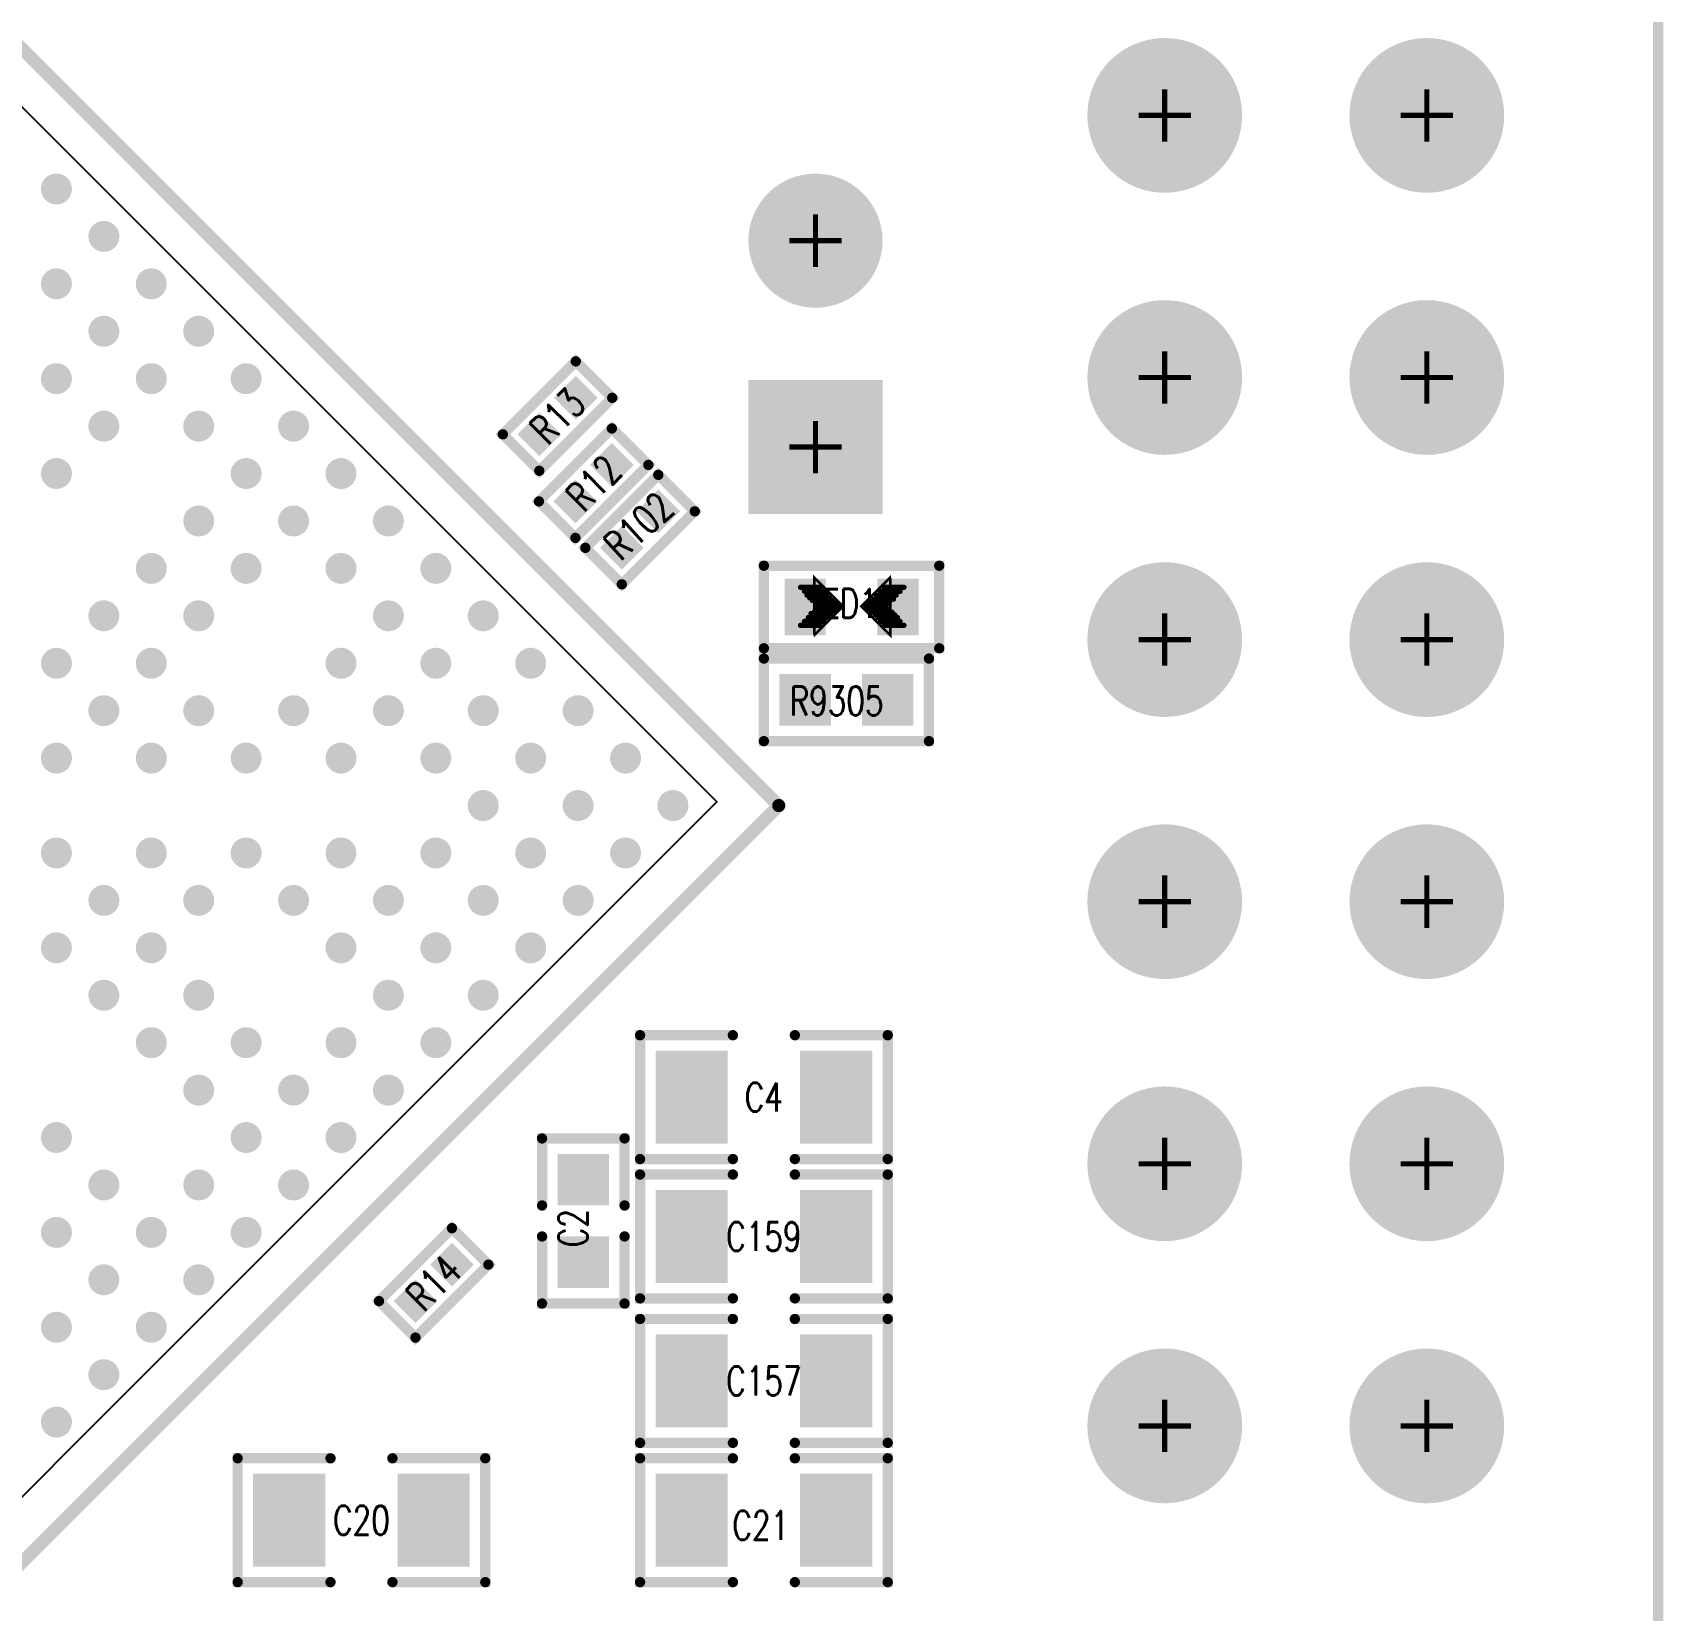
# Model space of a CAD drawing. Extents: x -54.9 to 3.9, y -25.5 to 62.3.
# Drawn here: x -12.24 to 3.57, y 3.08 to 18.37 of the extents above; entities that cross this region are included whole.
import ezdxf
from ezdxf.enums import TextEntityAlignment as Align

# ---------------------------------------------------------------- set-up
doc = ezdxf.new("R2010")
doc.units = 0
for name, pattern in [('KEEPOUT_00001000$0', [2, 1, 1]), ('TRMIDX_0', [2, 1, 1]), ('TRMIDX_1', [2, 1, 1])]:
    doc.linetypes.add(name, pattern=pattern)
for name, color, linetype in [('BOARD_OUTLINE_00', 255, 'CONTINUOUS'), ('DRIL_NPLTE_THRU_01', 3, 'CONTINUOUS'), ('DRIL_NPLTE_THRU_02', 176, 'CONTINUOUS'), ('DRIL_NPLTE_THRU_03', 222, 'CONTINUOUS'), ('DRIL_NPLTE_THRU_04', 34, 'CONTINUOUS'), ('DRIL_NPLTE_THRU_05', 171, 'CONTINUOUS'), ('DRIL_NPLTE_THRU_06', 186, 'CONTINUOUS'), ('DRIL_NPLTE_THRU_07', 6, 'CONTINUOUS'), ('DRIL_NPLTE_THRU_08', 2, 'CONTINUOUS'), ('DRIL_PLTE_THRU_01', 3, 'CONTINUOUS'), ('DRIL_PLTE_THRU_02', 176, 'CONTINUOUS'), ('DRIL_PLTE_THRU_03', 222, 'CONTINUOUS'), ('DRIL_PLTE_THRU_04', 34, 'CONTINUOUS'), ('DRIL_PLTE_THRU_05', 171, 'CONTINUOUS'), ('DRIL_PLTE_THRU_06', 186, 'CONTINUOUS'), ('DRIL_PLTE_THRU_07', 6, 'CONTINUOUS'), ('DRIL_PLTE_THRU_08', 2, 'CONTINUOUS'), ('DRIL_SYMBOL', 255, 'CONTINUOUS'), ('KEEPOUT_01', 4, 'CONTINUOUS'), ('PADS_BOT', 56, 'CONTINUOUS'), ('PADS_INNER', 96, 'CONTINUOUS'), ('PADS_TOP', 96, 'CONTINUOUS'), ('PADS_XR_123', 3, 'CONTINUOUS'), ('PART_NAME_126', 6, 'CONTINUOUS'), ('PART_TOP_2DLINE_00', 254, 'CONTINUOUS'), ('PART_TOP_2DLINE_126', 254, 'CONTINUOUS'), ('PART_TOP_COPPER_01', 254, 'CONTINUOUS')]:
    doc.layers.add(name, color=color, linetype=linetype)
doc.styles.add('W0$04', font='simplex', dxfattribs={"width": 0.75})

# ---------------------------------------------------------------- blocks, each defined once
blk = doc.blocks.new('BOARD_1')
at = {"layer": 'BOARD_OUTLINE_00', "const_width": 0.1}
blk.add_lwpolyline([(2.96515, 77.63739, 0.41421356), (-0.03411, 74.63813), (-0.03411, -4.3651, 0.41421356), (2.96515, -7.36436), (52.96851, -7.36436, 0.41421356), (55.96777, -4.3651), (55.96777, 74.63813, 0.41421356), (52.96851, 77.63739)], format="xyb", close=True, dxfattribs=at)
blk = doc.blocks.new('SMOOTH_0$127')
at = {"const_width": 0.0635}
blk.add_lwpolyline([(-0.03175, 0, 1), (0.03175, 0, 1)], format="xyb", close=True, dxfattribs=at)
blk = doc.blocks.new('PART_BODY_TOP_154')
at = {"layer": 'KEEPOUT_01', "linetype": 'KEEPOUT_00001000$0'}
blk.add_lwpolyline([(-9.1, 9.1), (9.05, 9.1), (9.05, -9.1), (-9.1, -9.1)], close=True, dxfattribs=at)
at = {"layer": 'PART_TOP_2DLINE_00', "const_width": 0.127}
for points in [[(-9.095, 9.5), (9.5, 9.5)], [(9.5, 9.5), (9.5, -9.5)]]:
    blk.add_lwpolyline(points, dxfattribs=at)
at = {"layer": 'PART_TOP_2DLINE_00'}
blk.add_blockref('SMOOTH_0$127', (9.5, 9.5), dxfattribs=at)
blk.add_blockref('SMOOTH_0$127', (9.5, 9.5), dxfattribs=at)
blk = doc.blocks.new('DRIL_HOLE_0')
blk.add_lwpolyline([(0, 0, 1), (0, 0, 1)], format="xyb", close=True)
blk = doc.blocks.new('PAD_1')
blk.add_lwpolyline([(0, 0, 1), (0, 0, 1)], format="xyb", close=True)
blk = doc.blocks.new('PAD_3')
at = {"const_width": 0.15}
blk.add_lwpolyline([(0, -0.075, 1), (0, 0.075, 1)], format="xyb", close=True, dxfattribs=at)
blk = doc.blocks.new('STK_TOP_377')
at = {"layer": 'DRIL_PLTE_THRU_01'}
blk.add_blockref('DRIL_HOLE_0', (0, 0), dxfattribs=at)
at = {"layer": 'DRIL_PLTE_THRU_02'}
blk.add_blockref('DRIL_HOLE_0', (0, 0), dxfattribs=at)
at = {"layer": 'DRIL_PLTE_THRU_03'}
blk.add_blockref('DRIL_HOLE_0', (0, 0), dxfattribs=at)
at = {"layer": 'DRIL_PLTE_THRU_04'}
blk.add_blockref('DRIL_HOLE_0', (0, 0), dxfattribs=at)
at = {"layer": 'DRIL_PLTE_THRU_05'}
blk.add_blockref('DRIL_HOLE_0', (0, 0), dxfattribs=at)
at = {"layer": 'DRIL_PLTE_THRU_06'}
blk.add_blockref('DRIL_HOLE_0', (0, 0), dxfattribs=at)
at = {"layer": 'DRIL_PLTE_THRU_07'}
blk.add_blockref('DRIL_HOLE_0', (0, 0), dxfattribs=at)
at = {"layer": 'DRIL_PLTE_THRU_08'}
blk.add_blockref('DRIL_HOLE_0', (0, 0), dxfattribs=at)
at = {"layer": 'PADS_BOT'}
blk.add_blockref('PAD_1', (0, 0), dxfattribs=at)
at = {"layer": 'PADS_INNER'}
blk.add_blockref('PAD_1', (0, 0), dxfattribs=at)
at = {"layer": 'PADS_TOP'}
blk.add_blockref('PAD_3', (0, 0), dxfattribs=at)
at = {"layer": 'PADS_XR_123'}
blk.add_blockref('PAD_3', (0, 0), dxfattribs=at)
blk = doc.blocks.new('SYM_TOP_4')
for name, p in [('PART_BODY_TOP_154', (0, 0)), ('STK_TOP_377', (0.325, 8.775)), ('STK_TOP_377', (0.975, 8.775)), ('STK_TOP_377', (1.625, 8.775)), ('STK_TOP_377', (2.275, 8.775)), ('STK_TOP_377', (2.925, 8.775)), ('STK_TOP_377', (3.575, 8.775)), ('STK_TOP_377', (4.225, 8.775)), ('STK_TOP_377', (4.875, 8.775)), ('STK_TOP_377', (5.525, 8.775)), ('STK_TOP_377', (6.175, 8.775)), ('STK_TOP_377', (6.825, 8.775)), ('STK_TOP_377', (7.475, 8.775)), ('STK_TOP_377', (8.125, 8.775)), ('STK_TOP_377', (8.775, 8.775)), ('STK_TOP_377', (0.975, 8.125)), ('STK_TOP_377', (1.625, 8.125)), ('STK_TOP_377', (2.275, 8.125)), ('STK_TOP_377', (2.925, 8.125)), ('STK_TOP_377', (3.575, 8.125)), ('STK_TOP_377', (4.225, 8.125)), ('STK_TOP_377', (4.875, 8.125)), ('STK_TOP_377', (5.525, 8.125)), ('STK_TOP_377', (6.175, 8.125)), ('STK_TOP_377', (6.825, 8.125)), ('STK_TOP_377', (7.475, 8.125)), ('STK_TOP_377', (8.125, 8.125)), ('STK_TOP_377', (8.775, 8.125)), ('STK_TOP_377', (1.625, 7.475)), ('STK_TOP_377', (2.275, 7.475)), ('STK_TOP_377', (3.575, 7.475)), ('STK_TOP_377', (4.225, 7.475)), ('STK_TOP_377', (5.525, 7.475)), ('STK_TOP_377', (6.175, 7.475)), ('STK_TOP_377', (6.825, 7.475)), ('STK_TOP_377', (7.475, 7.475)), ('STK_TOP_377', (8.125, 7.475)), ('STK_TOP_377', (8.775, 7.475)), ('STK_TOP_377', (2.275, 6.825)), ('STK_TOP_377', (3.575, 6.825)), ('STK_TOP_377', (4.225, 6.825)), ('STK_TOP_377', (5.525, 6.825)), ('STK_TOP_377', (6.175, 6.825)), ('STK_TOP_377', (7.475, 6.825)), ('STK_TOP_377', (8.125, 6.825)), ('STK_TOP_377', (8.775, 6.825)), ('STK_TOP_377', (3.575, 6.175)), ('STK_TOP_377', (4.225, 6.175)), ('STK_TOP_377', (4.875, 6.175)), ('STK_TOP_377', (5.525, 6.175)), ('STK_TOP_377', (6.825, 6.175)), ('STK_TOP_377', (7.475, 6.175)), ('STK_TOP_377', (8.125, 6.175)), ('STK_TOP_377', (8.775, 6.175)), ('STK_TOP_377', (3.575, 5.525)), ('STK_TOP_377', (4.225, 5.525)), ('STK_TOP_377', (4.875, 5.525)), ('STK_TOP_377', (6.175, 5.525)), ('STK_TOP_377', (6.825, 5.525)), ('STK_TOP_377', (7.475, 5.525)), ('STK_TOP_377', (8.125, 5.525)), ('STK_TOP_377', (8.775, 5.525)), ('STK_TOP_377', (4.225, 4.875)), ('STK_TOP_377', (5.525, 4.875)), ('STK_TOP_377', (6.175, 4.875)), ('STK_TOP_377', (8.125, 4.875)), ('STK_TOP_377', (8.775, 4.875)), ('STK_TOP_377', (4.875, 4.225)), ('STK_TOP_377', (5.525, 4.225)), ('STK_TOP_377', (6.175, 4.225)), ('STK_TOP_377', (6.825, 4.225)), ('STK_TOP_377', (7.475, 4.225)), ('STK_TOP_377', (8.125, 4.225)), ('STK_TOP_377', (8.775, 4.225)), ('STK_TOP_377', (5.525, 3.575)), ('STK_TOP_377', (6.175, 3.575)), ('STK_TOP_377', (6.825, 3.575)), ('STK_TOP_377', (7.475, 3.575)), ('STK_TOP_377', (8.125, 3.575)), ('STK_TOP_377', (8.775, 3.575)), ('STK_TOP_377', (8.125, 2.925)), ('STK_TOP_377', (8.775, 2.925)), ('STK_TOP_377', (6.825, 2.275)), ('STK_TOP_377', (7.475, 2.275)), ('STK_TOP_377', (8.125, 2.275)), ('STK_TOP_377', (8.775, 2.275)), ('STK_TOP_377', (7.475, 1.625)), ('STK_TOP_377', (8.125, 1.625)), ('STK_TOP_377', (8.775, 1.625)), ('STK_TOP_377', (8.125, 0.975)), ('STK_TOP_377', (8.775, 0.975)), ('STK_TOP_377', (8.775, 0.325))]:
    blk.add_blockref(name, p)
blk = doc.blocks.new('PART_TOP_1')
blk.add_blockref('SYM_TOP_4', (0, 0))
blk = doc.blocks.new('SMOOTH_0$1')
at = {"const_width": 0.05}
blk.add_lwpolyline([(-0.025, 0, 1), (0.025, 0, 1)], format="xyb", close=True, dxfattribs=at)
blk = doc.blocks.new('PART_BODY_TOP_163')
at = {"layer": 'PART_TOP_2DLINE_126', "const_width": 0.1}
for points in [[(-0.3, 0.6), (-1.2, 0.6), (-1.2, -0.6), (-0.3, -0.6)], [(0.3, -0.6), (1.2, -0.6), (1.2, 0.6), (0.3, 0.6)]]:
    blk.add_lwpolyline(points, dxfattribs=at)
at = {"layer": 'PART_TOP_2DLINE_126'}
for p in [(-1.2, 0.6), (-0.3, 0.6), (0.3, 0.6), (1.2, 0.6), (-1.2, -0.6), (-0.3, -0.6), (0.3, -0.6), (1.2, -0.6)]:
    blk.add_blockref('SMOOTH_0$1', p, dxfattribs=at)
blk = doc.blocks.new('PAD_15')
at = {"const_width": 0.7}
blk.add_lwpolyline([(-0.45, 0), (0.45, 0)], dxfattribs=at)
blk = doc.blocks.new('STK_TOP_406')
at = {"layer": 'DRIL_PLTE_THRU_01'}
blk.add_blockref('DRIL_HOLE_0', (0, 0), dxfattribs=at)
at = {"layer": 'DRIL_PLTE_THRU_02'}
blk.add_blockref('DRIL_HOLE_0', (0, 0), dxfattribs=at)
at = {"layer": 'DRIL_PLTE_THRU_03'}
blk.add_blockref('DRIL_HOLE_0', (0, 0), dxfattribs=at)
at = {"layer": 'DRIL_PLTE_THRU_04'}
blk.add_blockref('DRIL_HOLE_0', (0, 0), dxfattribs=at)
at = {"layer": 'DRIL_PLTE_THRU_05'}
blk.add_blockref('DRIL_HOLE_0', (0, 0), dxfattribs=at)
at = {"layer": 'DRIL_PLTE_THRU_06'}
blk.add_blockref('DRIL_HOLE_0', (0, 0), dxfattribs=at)
at = {"layer": 'DRIL_PLTE_THRU_07'}
blk.add_blockref('DRIL_HOLE_0', (0, 0), dxfattribs=at)
at = {"layer": 'DRIL_PLTE_THRU_08'}
blk.add_blockref('DRIL_HOLE_0', (0, 0), dxfattribs=at)
at = {"layer": 'PADS_BOT'}
blk.add_blockref('PAD_1', (0, 0), dxfattribs=at)
at = {"layer": 'PADS_INNER'}
blk.add_blockref('PAD_1', (0, 0), dxfattribs=at)
at = {"layer": 'PADS_TOP', "rotation": 90}
blk.add_blockref('PAD_15', (0, 0), dxfattribs=at)
blk = doc.blocks.new('SYM_TOP_12')
for name, p in [('STK_TOP_406', (-0.7, 0)), ('STK_TOP_406', (0.7, 0)), ('PART_BODY_TOP_163', (0, 0))]:
    blk.add_blockref(name, p)
blk = doc.blocks.new('PART_TOP_19')
blk.add_blockref('SYM_TOP_12', (0, 0))
at = {"layer": 'PART_NAME_126', "style": 'W0$04', "width": 0.75}
blk.add_text('C159', height=0.28, dxfattribs=at).set_placement((0, 0), align=Align.MIDDLE_CENTER)
blk = doc.blocks.new('PART_TOP_20')
blk.add_blockref('SYM_TOP_12', (0, 0))
at = {"layer": 'PART_NAME_126', "style": 'W0$04', "width": 0.75}
blk.add_text('C157', height=0.28, dxfattribs=at).set_placement((0, 0), align=Align.MIDDLE_CENTER)
blk = doc.blocks.new('PART_TOP_203')
blk.add_blockref('SYM_TOP_12', (0, 0))
at = {"layer": 'PART_NAME_126', "style": 'W0$04', "width": 0.75}
blk.add_text('C20', height=0.28, rotation=180, dxfattribs=at).set_placement((0, 0), align=Align.MIDDLE_CENTER)
blk = doc.blocks.new('PART_TOP_218')
blk.add_blockref('SYM_TOP_12', (0, 0))
at = {"layer": 'PART_NAME_126', "style": 'W0$04', "width": 0.75}
blk.add_text('C21', height=0.28, dxfattribs=at).set_placement((-0.03, -0.05), align=Align.MIDDLE_CENTER)
blk = doc.blocks.new('PART_TOP_361')
blk.add_blockref('SYM_TOP_12', (0, 0))
at = {"layer": 'PART_NAME_126', "style": 'W0$04', "width": 0.75}
blk.add_text('C4', height=0.28, dxfattribs=at).set_placement((0, 0), align=Align.MIDDLE_CENTER)
blk = doc.blocks.new('DRIL_SYMBOL_0$8001')
at = {"layer": 'DRIL_SYMBOL', "const_width": 0.0508}
for points in [[(0, -0.254), (0, 0.254)], [(-0.254, 0), (0.254, 0)]]:
    blk.add_lwpolyline(points, dxfattribs=at)
blk = doc.blocks.new('DRIL_HOLE_0$8001')
at = {"const_width": 0.4}
blk.add_lwpolyline([(-0.2, 0, 1), (0.2, 0, 1)], format="xyb", close=True, dxfattribs=at)
blk.add_blockref('DRIL_SYMBOL_0$8001', (0, 0))
blk = doc.blocks.new('PAD_25')
at = {"const_width": 1.3}
blk.add_lwpolyline([(-0.65, 0), (0.65, 0)], dxfattribs=at)
blk = doc.blocks.new('STK_TOP_324')
at = {"layer": 'DRIL_PLTE_THRU_01'}
blk.add_blockref('DRIL_HOLE_0$8001', (0, 0), dxfattribs=at)
at = {"layer": 'DRIL_PLTE_THRU_02'}
blk.add_blockref('DRIL_HOLE_0$8001', (0, 0), dxfattribs=at)
at = {"layer": 'DRIL_PLTE_THRU_03'}
blk.add_blockref('DRIL_HOLE_0$8001', (0, 0), dxfattribs=at)
at = {"layer": 'DRIL_PLTE_THRU_04'}
blk.add_blockref('DRIL_HOLE_0$8001', (0, 0), dxfattribs=at)
at = {"layer": 'DRIL_PLTE_THRU_05'}
blk.add_blockref('DRIL_HOLE_0$8001', (0, 0), dxfattribs=at)
at = {"layer": 'DRIL_PLTE_THRU_06'}
blk.add_blockref('DRIL_HOLE_0$8001', (0, 0), dxfattribs=at)
at = {"layer": 'DRIL_PLTE_THRU_07'}
blk.add_blockref('DRIL_HOLE_0$8001', (0, 0), dxfattribs=at)
at = {"layer": 'DRIL_PLTE_THRU_08'}
blk.add_blockref('DRIL_HOLE_0$8001', (0, 0), dxfattribs=at)
at = {"layer": 'PADS_BOT'}
blk.add_blockref('PAD_25', (0, 0), dxfattribs=at)
at = {"layer": 'PADS_INNER'}
blk.add_blockref('PAD_25', (0, 0), dxfattribs=at)
at = {"layer": 'PADS_TOP'}
blk.add_blockref('PAD_25', (0, 0), dxfattribs=at)
blk = doc.blocks.new('PAD_27')
at = {"const_width": 0.65}
blk.add_lwpolyline([(0, -0.325, 1), (0, 0.325, 1)], format="xyb", close=True, dxfattribs=at)
blk = doc.blocks.new('STK_TOP_325')
at = {"layer": 'DRIL_PLTE_THRU_01'}
blk.add_blockref('DRIL_HOLE_0$8001', (0, 0), dxfattribs=at)
at = {"layer": 'DRIL_PLTE_THRU_02'}
blk.add_blockref('DRIL_HOLE_0$8001', (0, 0), dxfattribs=at)
at = {"layer": 'DRIL_PLTE_THRU_03'}
blk.add_blockref('DRIL_HOLE_0$8001', (0, 0), dxfattribs=at)
at = {"layer": 'DRIL_PLTE_THRU_04'}
blk.add_blockref('DRIL_HOLE_0$8001', (0, 0), dxfattribs=at)
at = {"layer": 'DRIL_PLTE_THRU_05'}
blk.add_blockref('DRIL_HOLE_0$8001', (0, 0), dxfattribs=at)
at = {"layer": 'DRIL_PLTE_THRU_06'}
blk.add_blockref('DRIL_HOLE_0$8001', (0, 0), dxfattribs=at)
at = {"layer": 'DRIL_PLTE_THRU_07'}
blk.add_blockref('DRIL_HOLE_0$8001', (0, 0), dxfattribs=at)
at = {"layer": 'DRIL_PLTE_THRU_08'}
blk.add_blockref('DRIL_HOLE_0$8001', (0, 0), dxfattribs=at)
at = {"layer": 'PADS_BOT'}
blk.add_blockref('PAD_27', (0, 0), dxfattribs=at)
at = {"layer": 'PADS_INNER'}
blk.add_blockref('PAD_27', (0, 0), dxfattribs=at)
at = {"layer": 'PADS_TOP'}
blk.add_blockref('PAD_27', (0, 0), dxfattribs=at)
blk = doc.blocks.new('SYM_TOP_37')
for name, p in [('STK_TOP_324', (0, 0)), ('STK_TOP_325', (0, -2))]:
    blk.add_blockref(name, p)
blk = doc.blocks.new('PART_TOP_373')
blk.add_blockref('SYM_TOP_37', (0, 0))
blk = doc.blocks.new('SMOOTH_0$0254')
at = {"const_width": 0.0127}
blk.add_lwpolyline([(-0.00635, 0, 1), (0.00635, 0, 1)], format="xyb", close=True, dxfattribs=at)
blk = doc.blocks.new('SMOOTH_0$0508')
at = {"const_width": 0.0254}
blk.add_lwpolyline([(-0.0127, 0, 1), (0.0127, 0, 1)], format="xyb", close=True, dxfattribs=at)
blk = doc.blocks.new('PART_BODY_TOP_29')
at = {"layer": 'PART_TOP_2DLINE_126', "const_width": 0.1}
blk.add_lwpolyline([(0.85, -0.4), (0.85, 0.4), (-0.85, 0.4), (-0.85, -0.4)], close=True, dxfattribs=at)
at = {"layer": 'PART_TOP_COPPER_01', "linetype": 'TRMIDX_0', "const_width": 0.0254}
for points in [[(-0.3556, -0.2667), (-0.08255, 0.00635), (-0.36195, 0.28575), (-0.36195, -0.254), (-0.3556, -0.254)], [(-0.3048, -0.1651), (-0.1397, 0), (-0.31115, 0.17145), (-0.31115, -0.1524), (-0.3048, -0.1524)]]:
    blk.add_lwpolyline(points, close=True, dxfattribs=at)
at = {"layer": 'PART_TOP_COPPER_01', "linetype": 'TRMIDX_0', "const_width": 0.0508}
for points in [[(-0.3048, 0.1905), (-0.4953, 0.1905)], [(-0.2667, 0.1524), (-0.4572, 0.1524)], [(-0.2413, 0.1143), (-0.4318, 0.1143)], [(-0.2159, 0.0889), (-0.4064, 0.0889)], [(-0.1905, 0.0635), (-0.381, 0.0635)], [(-0.1524, 0.0381), (-0.3429, 0.0381)], [(-0.1397, -0.0127), (-0.3302, -0.0127)], [(-0.127, 0.0127), (-0.3175, 0.0127)], [(-0.3048, -0.1778), (-0.4953, -0.1778)], [(-0.2667, -0.1397), (-0.4572, -0.1397)], [(-0.2286, -0.1016), (-0.4191, -0.1016)], [(-0.2032, -0.0635), (-0.3937, -0.0635)], [(-0.1651, -0.0381), (-0.3556, -0.0381)]]:
    blk.add_lwpolyline(points, dxfattribs=at)
at = {"layer": 'PART_TOP_COPPER_01', "linetype": 'TRMIDX_1', "const_width": 0.0254}
for points in [[(0.3683, 0.2794), (0.09525, 0.00635), (0.37465, -0.27305), (0.37465, 0.2667), (0.3683, 0.2667)], [(0.3175, 0.1778), (0.1524, 0.0127), (0.32385, -0.15875), (0.32385, 0.1651), (0.3175, 0.1651)]]:
    blk.add_lwpolyline(points, close=True, dxfattribs=at)
at = {"layer": 'PART_TOP_COPPER_01', "linetype": 'TRMIDX_1', "const_width": 0.0508}
for points in [[(0.2794, 0.1524), (0.4699, 0.1524)], [(0.3175, 0.1905), (0.508, 0.1905)], [(0.1397, 0), (0.3302, 0)], [(0.1524, 0.0254), (0.3429, 0.0254)], [(0.1651, -0.0254), (0.3556, -0.0254)], [(0.1778, 0.0508), (0.3683, 0.0508)], [(0.2159, 0.0762), (0.4064, 0.0762)], [(0.2413, 0.1143), (0.4318, 0.1143)], [(0.2032, -0.0508), (0.3937, -0.0508)], [(0.2286, -0.0762), (0.4191, -0.0762)], [(0.254, -0.1016), (0.4445, -0.1016)], [(0.2794, -0.1397), (0.4699, -0.1397)], [(0.3175, -0.1778), (0.508, -0.1778)]]:
    blk.add_lwpolyline(points, dxfattribs=at)
at = {"layer": 'PART_TOP_2DLINE_126'}
for p in [(-0.85, 0.4), (0.85, 0.4), (-0.85, -0.4), (0.85, -0.4)]:
    blk.add_blockref('SMOOTH_0$1', p, dxfattribs=at)
at = {"layer": 'PART_TOP_COPPER_01'}
for name, p in [('SMOOTH_0$0508', (-0.4953, 0.1905)), ('SMOOTH_0$0508', (-0.4572, 0.1524)), ('SMOOTH_0$0254', (-0.36195, 0.28575)), ('SMOOTH_0$0508', (-0.3048, 0.1905)), ('SMOOTH_0$0254', (-0.31115, 0.17145)), ('SMOOTH_0$0508', (-0.2667, 0.1524)), ('SMOOTH_0$0508', (0.2794, 0.1524)), ('SMOOTH_0$0508', (0.3175, 0.1905)), ('SMOOTH_0$0254', (0.3175, 0.1778)), ('SMOOTH_0$0254', (0.3175, 0.1651)), ('SMOOTH_0$0254', (0.32385, 0.1651)), ('SMOOTH_0$0254', (0.3683, 0.2794)), ('SMOOTH_0$0254', (0.3683, 0.2667)), ('SMOOTH_0$0254', (0.37465, 0.2667)), ('SMOOTH_0$0508', (0.4699, 0.1524)), ('SMOOTH_0$0508', (0.508, 0.1905)), ('SMOOTH_0$0508', (-0.4318, 0.1143)), ('SMOOTH_0$0508', (-0.4064, 0.0889)), ('SMOOTH_0$0508', (-0.381, 0.0635)), ('SMOOTH_0$0508', (-0.3429, 0.0381)), ('SMOOTH_0$0508', (-0.3302, -0.0127)), ('SMOOTH_0$0508', (-0.3175, 0.0127)), ('SMOOTH_0$0508', (-0.2413, 0.1143)), ('SMOOTH_0$0508', (-0.2159, 0.0889)), ('SMOOTH_0$0508', (-0.1905, 0.0635)), ('SMOOTH_0$0508', (-0.1524, 0.0381)), ('SMOOTH_0$0508', (-0.1397, -0.0127)), ('SMOOTH_0$0508', (-0.127, 0.0127)), ('SMOOTH_0$0254', (-0.1397, 0)), ('SMOOTH_0$0254', (-0.08255, 0.00635)), ('SMOOTH_0$0254', (0.09525, 0.00635)), ('SMOOTH_0$0508', (0.1397, 0)), ('SMOOTH_0$0508', (0.1524, 0.0254)), ('SMOOTH_0$0254', (0.1524, 0.0127)), ('SMOOTH_0$0508', (0.1651, -0.0254)), ('SMOOTH_0$0508', (0.1778, 0.0508)), ('SMOOTH_0$0508', (0.2159, 0.0762)), ('SMOOTH_0$0508', (0.2413, 0.1143)), ('SMOOTH_0$0508', (0.3302, 0)), ('SMOOTH_0$0508', (0.3429, 0.0254)), ('SMOOTH_0$0508', (0.3556, -0.0254)), ('SMOOTH_0$0508', (0.3683, 0.0508)), ('SMOOTH_0$0508', (0.4064, 0.0762)), ('SMOOTH_0$0508', (0.4318, 0.1143)), ('SMOOTH_0$0508', (-0.4953, -0.1778)), ('SMOOTH_0$0508', (-0.4572, -0.1397)), ('SMOOTH_0$0508', (-0.4191, -0.1016)), ('SMOOTH_0$0508', (-0.3937, -0.0635)), ('SMOOTH_0$0508', (-0.3556, -0.0381)), ('SMOOTH_0$0508', (-0.3048, -0.1778)), ('SMOOTH_0$0254', (-0.31115, -0.1524)), ('SMOOTH_0$0254', (-0.3048, -0.1524)), ('SMOOTH_0$0254', (-0.3048, -0.1651)), ('SMOOTH_0$0508', (-0.2667, -0.1397)), ('SMOOTH_0$0508', (-0.2286, -0.1016)), ('SMOOTH_0$0508', (-0.2032, -0.0635)), ('SMOOTH_0$0508', (-0.1651, -0.0381)), ('SMOOTH_0$0508', (0.2032, -0.0508)), ('SMOOTH_0$0508', (0.2286, -0.0762)), ('SMOOTH_0$0508', (0.254, -0.1016)), ('SMOOTH_0$0508', (0.2794, -0.1397)), ('SMOOTH_0$0508', (0.3175, -0.1778)), ('SMOOTH_0$0254', (0.32385, -0.15875)), ('SMOOTH_0$0508', (0.3937, -0.0508)), ('SMOOTH_0$0508', (0.4191, -0.0762)), ('SMOOTH_0$0508', (0.4445, -0.1016)), ('SMOOTH_0$0508', (0.4699, -0.1397)), ('SMOOTH_0$0508', (0.508, -0.1778)), ('SMOOTH_0$0254', (-0.36195, -0.254)), ('SMOOTH_0$0254', (-0.3556, -0.254)), ('SMOOTH_0$0254', (-0.3556, -0.2667)), ('SMOOTH_0$0254', (0.37465, -0.27305))]:
    blk.add_blockref(name, p, dxfattribs=at)
blk = doc.blocks.new('PAD_18')
at = {"const_width": 0.4}
blk.add_lwpolyline([(-0.275, 0), (0.275, 0)], dxfattribs=at)
blk = doc.blocks.new('STK_TOP_121')
at = {"layer": 'DRIL_PLTE_THRU_01'}
blk.add_blockref('DRIL_HOLE_0', (0, 0), dxfattribs=at)
at = {"layer": 'DRIL_PLTE_THRU_02'}
blk.add_blockref('DRIL_HOLE_0', (0, 0), dxfattribs=at)
at = {"layer": 'DRIL_PLTE_THRU_03'}
blk.add_blockref('DRIL_HOLE_0', (0, 0), dxfattribs=at)
at = {"layer": 'DRIL_PLTE_THRU_04'}
blk.add_blockref('DRIL_HOLE_0', (0, 0), dxfattribs=at)
at = {"layer": 'DRIL_PLTE_THRU_05'}
blk.add_blockref('DRIL_HOLE_0', (0, 0), dxfattribs=at)
at = {"layer": 'DRIL_PLTE_THRU_06'}
blk.add_blockref('DRIL_HOLE_0', (0, 0), dxfattribs=at)
at = {"layer": 'DRIL_PLTE_THRU_07'}
blk.add_blockref('DRIL_HOLE_0', (0, 0), dxfattribs=at)
at = {"layer": 'DRIL_PLTE_THRU_08'}
blk.add_blockref('DRIL_HOLE_0', (0, 0), dxfattribs=at)
at = {"layer": 'PADS_BOT'}
blk.add_blockref('PAD_1', (0, 0), dxfattribs=at)
at = {"layer": 'PADS_INNER'}
blk.add_blockref('PAD_1', (0, 0), dxfattribs=at)
at = {"layer": 'PADS_TOP', "rotation": 90}
blk.add_blockref('PAD_18', (0, 0), dxfattribs=at)
blk = doc.blocks.new('SYM_TOP_22')
for name, p in [('STK_TOP_121', (-0.45, 0)), ('STK_TOP_121', (0.45, 0)), ('PART_BODY_TOP_29', (0, 0))]:
    blk.add_blockref(name, p)
blk = doc.blocks.new('PART_TOP_399')
blk.add_blockref('SYM_TOP_22', (0, 0))
at = {"layer": 'PART_NAME_126', "style": 'W0$04', "width": 0.75}
blk.add_text('ED1', height=0.28, rotation=0.3, dxfattribs=at).set_placement((-0.015, 0.035), align=Align.MIDDLE_CENTER)
blk = doc.blocks.new('PART_BODY_TOP_166')
at = {"layer": 'PART_TOP_2DLINE_126', "const_width": 0.1}
blk.add_lwpolyline([(-0.5, 0.25), (0.5, 0.25), (0.5, -0.25), (-0.5, -0.25)], close=True, dxfattribs=at)
at = {"layer": 'PART_TOP_2DLINE_126'}
for p in [(-0.5, 0.25), (0.5, 0.25), (-0.5, -0.25), (0.5, -0.25)]:
    blk.add_blockref('SMOOTH_0$1', p, dxfattribs=at)
blk = doc.blocks.new('PAD_13')
at = {"const_width": 0.3}
blk.add_lwpolyline([(-0.15, 0), (0.15, 0)], dxfattribs=at)
blk = doc.blocks.new('STK_TOP_408')
at = {"layer": 'DRIL_NPLTE_THRU_01'}
blk.add_blockref('DRIL_HOLE_0', (0, 0), dxfattribs=at)
at = {"layer": 'DRIL_NPLTE_THRU_02'}
blk.add_blockref('DRIL_HOLE_0', (0, 0), dxfattribs=at)
at = {"layer": 'DRIL_NPLTE_THRU_03'}
blk.add_blockref('DRIL_HOLE_0', (0, 0), dxfattribs=at)
at = {"layer": 'DRIL_NPLTE_THRU_04'}
blk.add_blockref('DRIL_HOLE_0', (0, 0), dxfattribs=at)
at = {"layer": 'DRIL_NPLTE_THRU_05'}
blk.add_blockref('DRIL_HOLE_0', (0, 0), dxfattribs=at)
at = {"layer": 'DRIL_NPLTE_THRU_06'}
blk.add_blockref('DRIL_HOLE_0', (0, 0), dxfattribs=at)
at = {"layer": 'DRIL_NPLTE_THRU_07'}
blk.add_blockref('DRIL_HOLE_0', (0, 0), dxfattribs=at)
at = {"layer": 'DRIL_NPLTE_THRU_08'}
blk.add_blockref('DRIL_HOLE_0', (0, 0), dxfattribs=at)
at = {"layer": 'PADS_BOT'}
blk.add_blockref('PAD_1', (0, 0), dxfattribs=at)
at = {"layer": 'PADS_INNER'}
blk.add_blockref('PAD_1', (0, 0), dxfattribs=at)
at = {"layer": 'PADS_TOP'}
blk.add_blockref('PAD_13', (0, 0), dxfattribs=at)
blk = doc.blocks.new('SYM_TOP_5')
for name, p in [('PART_BODY_TOP_166', (0, 0)), ('STK_TOP_408', (-0.25, 0)), ('STK_TOP_408', (0.25, 0))]:
    blk.add_blockref(name, p)
blk = doc.blocks.new('PART_TOP_443')
blk.add_blockref('SYM_TOP_5', (0, 0))
at = {"layer": 'PART_NAME_126', "style": 'W0$04', "width": 0.75}
blk.add_text('R12', height=0.28, dxfattribs=at).set_placement((0, 0), align=Align.MIDDLE_CENTER)
blk = doc.blocks.new('PART_TOP_444')
blk.add_blockref('SYM_TOP_5', (0, 0))
at = {"layer": 'PART_NAME_126', "style": 'W0$04', "width": 0.75}
blk.add_text('R13', height=0.28, dxfattribs=at).set_placement((0, 0), align=Align.MIDDLE_CENTER)
blk = doc.blocks.new('PART_TOP_445')
blk.add_blockref('SYM_TOP_5', (0, 0))
at = {"layer": 'PART_NAME_126', "style": 'W0$04', "width": 0.75}
blk.add_text('R14', height=0.28, dxfattribs=at).set_placement((0, 0), align=Align.MIDDLE_CENTER)
blk = doc.blocks.new('PART_BODY_TOP_175')
at = {"layer": 'PART_TOP_2DLINE_126', "const_width": 0.1}
for points in [[(-0.15, 0.4), (-0.8, 0.4), (-0.8, -0.4), (-0.15, -0.4)], [(0.15, -0.4), (0.8, -0.4), (0.8, 0.4), (0.15, 0.4)]]:
    blk.add_lwpolyline(points, dxfattribs=at)
at = {"layer": 'PART_TOP_2DLINE_126'}
for p in [(-0.8, 0.4), (-0.15, 0.4), (0.15, 0.4), (0.8, 0.4), (-0.8, -0.4), (-0.15, -0.4), (0.15, -0.4), (0.8, -0.4)]:
    blk.add_blockref('SMOOTH_0$1', p, dxfattribs=at)
blk = doc.blocks.new('PAD_19')
at = {"const_width": 0.5}
blk.add_lwpolyline([(-0.25, 0), (0.25, 0)], dxfattribs=at)
blk = doc.blocks.new('STK_TOP_435')
at = {"layer": 'DRIL_PLTE_THRU_01'}
blk.add_blockref('DRIL_HOLE_0', (0, 0), dxfattribs=at)
at = {"layer": 'DRIL_PLTE_THRU_02'}
blk.add_blockref('DRIL_HOLE_0', (0, 0), dxfattribs=at)
at = {"layer": 'DRIL_PLTE_THRU_03'}
blk.add_blockref('DRIL_HOLE_0', (0, 0), dxfattribs=at)
at = {"layer": 'DRIL_PLTE_THRU_04'}
blk.add_blockref('DRIL_HOLE_0', (0, 0), dxfattribs=at)
at = {"layer": 'DRIL_PLTE_THRU_05'}
blk.add_blockref('DRIL_HOLE_0', (0, 0), dxfattribs=at)
at = {"layer": 'DRIL_PLTE_THRU_06'}
blk.add_blockref('DRIL_HOLE_0', (0, 0), dxfattribs=at)
at = {"layer": 'DRIL_PLTE_THRU_07'}
blk.add_blockref('DRIL_HOLE_0', (0, 0), dxfattribs=at)
at = {"layer": 'DRIL_PLTE_THRU_08'}
blk.add_blockref('DRIL_HOLE_0', (0, 0), dxfattribs=at)
at = {"layer": 'PADS_BOT'}
blk.add_blockref('PAD_1', (0, 0), dxfattribs=at)
at = {"layer": 'PADS_INNER'}
blk.add_blockref('PAD_1', (0, 0), dxfattribs=at)
at = {"layer": 'PADS_TOP'}
blk.add_blockref('PAD_19', (0, 0), dxfattribs=at)
blk = doc.blocks.new('SYM_TOP_7')
for name, p in [('PART_BODY_TOP_175', (0, 0)), ('STK_TOP_435', (-0.4, 0)), ('STK_TOP_435', (0.4, 0))]:
    blk.add_blockref(name, p)
blk = doc.blocks.new('PART_TOP_663')
blk.add_blockref('SYM_TOP_7', (0, 0))
at = {"layer": 'PART_NAME_126', "style": 'W0$04', "width": 0.75}
blk.add_text('C2', height=0.28, rotation=180, dxfattribs=at).set_placement((0.07, -0.1), align=Align.MIDDLE_CENTER)
blk = doc.blocks.new('PART_TOP_710')
blk.add_blockref('SYM_TOP_5', (0, 0))
at = {"layer": 'PART_NAME_126', "style": 'W0$04', "width": 0.75}
blk.add_text('R102', height=0.28, rotation=177.5, dxfattribs=at).set_placement((-0.015, -0.035), align=Align.MIDDLE_CENTER)
blk = doc.blocks.new('PART_BODY_TOP_176')
at = {"layer": 'PART_TOP_2DLINE_126', "const_width": 0.1}
blk.add_lwpolyline([(-0.8, 0.4), (0.8, 0.4), (0.8, -0.4), (-0.8, -0.4)], close=True, dxfattribs=at)
at = {"layer": 'PART_TOP_2DLINE_126'}
for p in [(-0.8, 0.4), (0.8, 0.4), (-0.8, -0.4), (0.8, -0.4)]:
    blk.add_blockref('SMOOTH_0$1', p, dxfattribs=at)
blk = doc.blocks.new('SYM_TOP_27')
for name, p in [('PART_BODY_TOP_176', (0, 0)), ('STK_TOP_435', (-0.4, 0)), ('STK_TOP_435', (0.4, 0))]:
    blk.add_blockref(name, p)
blk = doc.blocks.new('PART_TOP_719')
blk.add_blockref('SYM_TOP_27', (0, 0))
at = {"layer": 'PART_NAME_126', "style": 'W0$04', "width": 0.75}
blk.add_text('R9305', height=0.28, dxfattribs=at).set_placement((-0.55, -0.15))
blk = doc.blocks.new('DRIL_SYMBOL_0$9')
at = {"layer": 'DRIL_SYMBOL', "const_width": 0.0508}
for points in [[(0, -0.254), (0, 0.254)], [(-0.254, 0), (0.254, 0)]]:
    blk.add_lwpolyline(points, dxfattribs=at)
blk = doc.blocks.new('DRIL_HOLE_0$9')
at = {"const_width": 0.45}
blk.add_lwpolyline([(-0.225, 0, 1), (0.225, 0, 1)], format="xyb", close=True, dxfattribs=at)
blk.add_blockref('DRIL_SYMBOL_0$9', (0, 0))
blk = doc.blocks.new('PAD_67')
at = {"const_width": 0.575}
blk.add_lwpolyline([(0, -0.2875, 1), (0, 0.2875, 1)], format="xyb", close=True, dxfattribs=at)
blk = doc.blocks.new('PAD_38')
at = {"const_width": 0.75}
blk.add_lwpolyline([(0, -0.375, 1), (0, 0.375, 1)], format="xyb", close=True, dxfattribs=at)
blk = doc.blocks.new('STK_TOP_184')
at = {"layer": 'DRIL_PLTE_THRU_01'}
blk.add_blockref('DRIL_HOLE_0$9', (0, 0), dxfattribs=at)
at = {"layer": 'DRIL_PLTE_THRU_02'}
blk.add_blockref('DRIL_HOLE_0$9', (0, 0), dxfattribs=at)
at = {"layer": 'DRIL_PLTE_THRU_03'}
blk.add_blockref('DRIL_HOLE_0$9', (0, 0), dxfattribs=at)
at = {"layer": 'DRIL_PLTE_THRU_04'}
blk.add_blockref('DRIL_HOLE_0$9', (0, 0), dxfattribs=at)
at = {"layer": 'DRIL_PLTE_THRU_05'}
blk.add_blockref('DRIL_HOLE_0$9', (0, 0), dxfattribs=at)
at = {"layer": 'DRIL_PLTE_THRU_06'}
blk.add_blockref('DRIL_HOLE_0$9', (0, 0), dxfattribs=at)
at = {"layer": 'DRIL_PLTE_THRU_07'}
blk.add_blockref('DRIL_HOLE_0$9', (0, 0), dxfattribs=at)
at = {"layer": 'DRIL_PLTE_THRU_08'}
blk.add_blockref('DRIL_HOLE_0$9', (0, 0), dxfattribs=at)
at = {"layer": 'PADS_BOT'}
blk.add_blockref('PAD_38', (0, 0), dxfattribs=at)
at = {"layer": 'PADS_INNER'}
blk.add_blockref('PAD_67', (0, 0), dxfattribs=at)
at = {"layer": 'PADS_TOP'}
blk.add_blockref('PAD_38', (0, 0), dxfattribs=at)
blk = doc.blocks.new('SYM_TOP_70')
for p in [(35.56, 0), (38.1, 0), (40.64, 0), (43.18, 0), (45.72, 0), (48.26, 0), (35.56, -2.54), (38.1, -2.54), (40.64, -2.54), (43.18, -2.54), (45.72, -2.54), (48.26, -2.54)]:
    blk.add_blockref('STK_TOP_184', p)
blk = doc.blocks.new('PART_TOP_805')
blk.add_blockref('SYM_TOP_70', (0, 0))

msp = doc.modelspace()

# ---------------------------------------------------------------- block references
for name, p in [('BOARD_1', (-52.45, -16.15)), ('PART_TOP_399', (-4.3, 12.8)), ('PART_TOP_719', (-4.35, 11.9)), ('PART_TOP_361', (-5.15, 8.05)), ('PART_TOP_19', (-5.15, 6.7)), ('PART_TOP_20', (-5.15, 5.3)), ('PART_TOP_218', (-5.15, 3.95))]:
    msp.add_blockref(name, p)
for name, p, rotation in [('PART_TOP_805', (1.275, 53.124), 270), ('PART_TOP_1', (-18.441, 10.876), 315), ('PART_TOP_373', (-4.65, 14.35), 180), ('PART_TOP_444', (-7.15, 14.65), 45), ('PART_TOP_443', (-6.8, 14), 45), ('PART_TOP_710', (-6.35, 13.55), 225), ('PART_TOP_663', (-6.9, 6.85), 270), ('PART_TOP_445', (-8.35, 6.25), 45), ('PART_TOP_203', (-9.05, 3.95), 180)]:
    msp.add_blockref(name, p, dxfattribs=dict(rotation=rotation))

doc.saveas('drawing.dxf')
